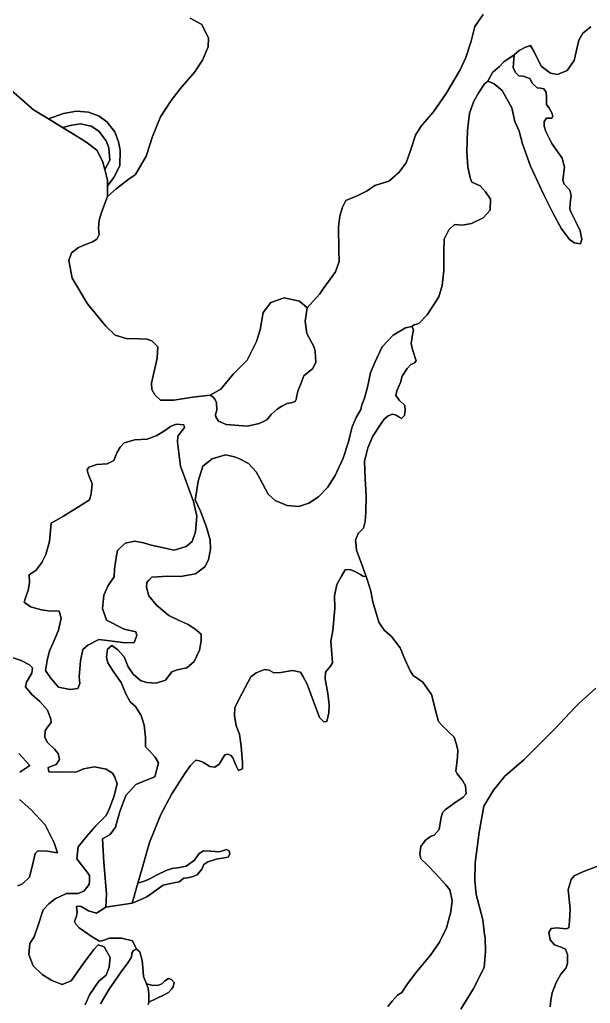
# Model space of a CAD drawing. Header units: inches. Extents: x 288635 to 1232953, y 676945 to 1655780.
# Drawn here: x 366618 to 383136, y 1068405 to 1096884 of the extents above; entities that cross this region are included whole.
import ezdxf

# ---------------------------------------------------------------- set-up
doc = ezdxf.new("R2010")
doc.units = ezdxf.units.IN
doc.header["$MEASUREMENT"] = 0

msp = doc.modelspace()

# ---------------------------------------------------------------- linework, layer by layer
at = {"color": 1}
for points in [[(366062.049, 1095116.9021), (367018.7843, 1094270.2337), (367451.2083, 1094010.1036), (367858.0572, 1093765.3586), (368102.5198, 1093618.2991), (368534.3207, 1093347.3652), (368847.588, 1093101.8314), (369016.9216, 1092788.5641), (369079.7082, 1092548.4976), (369160.8552, 1092238.2297), (369160.8552, 1092074.7557), (369160.8552, 1091764.0954), (369000.6797, 1091329.9092), (368916.0129, 1091084.3754), (368899.0795, 1090847.3082), (368916.0129, 1090669.5079), (368848.2794, 1090525.5743), (368729.7458, 1090449.3741), (368551.9455, 1090381.6406), (368323.345, 1090288.5071), (368120.1446, 1090136.1068), (368043.9445, 1089907.5064), (368137.078, 1089399.5054), (368585.8122, 1088654.4372), (369110.7466, 1088010.9692), (369381.6805, 1087748.502), (369703.4144, 1087655.3685), (370084.4152, 1087646.9018), (370304.549, 1087629.9685), (370440.0159, 1087587.6351), (370617.8163, 1087409.8347), (370600.8829, 1087079.634), (370482.3493, 1086571.633), (370431.5492, 1086359.9659), (370440.0159, 1086173.6989), (370533.1494, 1086021.2986), (370694.0164, 1085868.8983), (371083.4839, 1085868.8983), (371625.3516, 1085953.5651), (372133.3526, 1086012.8319), (372209.0825, 1085960.5415), (372264.6451, 1085897.0413), (372317.5619, 1085793.8536), (372328.1453, 1085576.8949), (372285.8119, 1085455.1863), (372291.1035, 1085383.7487), (372370.4787, 1085262.0401), (372595.375, 1085166.7899), (373209.2095, 1085113.8731), (373547.8769, 1085190.6024), (373679.9492, 1085254.2517), (373767.4815, 1085296.436), (373899.7734, 1085457.8321), (374074.3988, 1085605.9991), (374206.6907, 1085690.6659), (374365.441, 1085775.3328), (374518.8996, 1085801.7912), (374590.3373, 1085830.8954), (374616.7957, 1085886.458), (374637.9624, 1086000.2291), (374678.5003, 1086157.859), (374758.7185, 1086345.0347), (374845.0786, 1086568.5552), (375099.0791, 1086786.9956), (375190.5193, 1086964.796), (375170.1993, 1087274.6766), (375139.7192, 1087401.6769), (374931.4388, 1087802.9977), (374880.6387, 1088158.5984), (374940.1288, 1088543.484), (375304.1962, 1088949.8848), (375405.6597, 1089090.8064), (375761.3971, 1089584.886), (375870.4057, 1089879.1033), (375854.5306, 1090207.1873), (375849.239, 1090884.522), (375886.2807, 1091191.4392), (375965.6559, 1091456.0231), (376055.6144, 1091651.8152), (376404.8651, 1091794.6905), (376674.7406, 1091932.2741), (376896.9911, 1092085.7327), (377304.4502, 1092212.733), (377361.4679, 1092261.4572), (377595.4925, 1092461.4418), (377807.1595, 1092736.609), (377923.5764, 1093069.9847), (378077.0351, 1093540.9439), (378225.202, 1093794.9445), (378595.6195, 1094218.2786), (378966.0369, 1094747.4464), (379368.2043, 1095430.0727), (379532.2463, 1095784.6151), (379690.9966, 1096266.1577), (379796.8302, 1096684.2002), (380029.664, 1097033.4509)], [(380029.664, 1097033.4509), (379796.8302, 1096684.2002), (379690.9966, 1096266.1577), (379532.2463, 1095784.6151), (379368.2043, 1095430.0727), (378966.0369, 1094747.4464), (378595.6195, 1094218.2786), (378225.202, 1093794.9445), (378077.0351, 1093540.9439), (377923.5764, 1093069.9847), (377807.1595, 1092736.609), (377595.4925, 1092461.4418), (377361.4679, 1092261.4572), (377304.4502, 1092212.733), (376896.9911, 1092085.7327), (376674.7406, 1091932.2741), (376404.8651, 1091794.6905), (376055.6144, 1091651.8152), (375965.6559, 1091456.0231), (375886.2807, 1091191.4392), (375849.239, 1090884.522), (375854.5306, 1090207.1873), (375870.4057, 1089879.1033), (375761.3971, 1089584.886), (375405.6597, 1089090.8064), (375304.1962, 1088949.8848), (374940.1288, 1088543.484), (374713.518, 1088732.9697), (374273.2505, 1088834.5699), (373883.783, 1088699.103), (373663.6493, 1088411.2358), (373581.1555, 1087909.369), (373471.0886, 1087562.235), (373335.6217, 1087299.7678), (373200.1548, 1087028.8339), (372802.2206, 1086622.4331), (372438.1532, 1086190.6323), (372133.3526, 1086012.8319), (371625.3516, 1085953.5651), (371083.4839, 1085868.8983), (370694.0164, 1085868.8983), (370533.1494, 1086021.2986), (370440.0159, 1086173.6989), (370431.5492, 1086359.9659), (370482.3493, 1086571.633), (370600.8829, 1087079.634), (370617.8163, 1087409.8347), (370440.0159, 1087587.6351), (370304.549, 1087629.9685), (370084.4152, 1087646.9018), (369703.4144, 1087655.3685), (369381.6805, 1087748.502), (369110.7466, 1088010.9692), (368585.8122, 1088654.4372), (368137.078, 1089399.5054), (368043.9445, 1089907.5064), (368120.1446, 1090136.1068), (368323.345, 1090288.5071), (368551.9455, 1090381.6406), (368729.7458, 1090449.3741), (368848.2794, 1090525.5743), (368916.0129, 1090669.5079), (368899.0795, 1090847.3082), (368916.0129, 1091084.3754), (369000.6797, 1091329.9092), (369160.8552, 1091764.0954), (369406.3891, 1091984.2292), (369787.3898, 1092280.5631), (369962.18, 1092391.7932), (369975.4017, 1092402.1501), (370278.4575, 1092932.4977), (370464.7245, 1093499.7655), (370693.325, 1094075.5), (371006.5923, 1094541.1676), (371260.5928, 1094879.835), (371683.927, 1095370.9026), (371912.5274, 1095709.5699), (372073.3944, 1096099.0374), (372081.8611, 1096344.5712), (371887.1274, 1096742.5053), (371548.46, 1096928.7724)], [(371548.46, 1096928.7724), (371887.1274, 1096742.5053), (372081.8611, 1096344.5712), (372073.3944, 1096099.0374), (371912.5274, 1095709.5699), (371683.927, 1095370.9026), (371260.5928, 1094879.835), (371006.5923, 1094541.1676), (370693.325, 1094075.5), (370464.7245, 1093499.7655), (370278.4575, 1092932.4977), (369975.4017, 1092402.1501), (369962.18, 1092391.7932), (369787.3898, 1092280.5631), (369406.3891, 1091984.2292), (369160.8552, 1091764.0954), (369160.8552, 1092074.7557), (369348.158, 1092318.5962), (369515.7983, 1092648.7969), (369531.0384, 1093105.9978), (369475.1583, 1093349.8383), (369368.478, 1093634.3188), (369144.9576, 1093928.9594), (368916.3571, 1094086.4398), (368606.4765, 1094208.36), (368261.0358, 1094233.76), (367885.1151, 1094167.7199), (367451.2083, 1094010.1036), (367018.7843, 1094270.2337), (366062.049, 1095116.9021)], [(383146.8139, 1096678.2641), (382923.2934, 1096490.3038), (382806.4532, 1096287.1033), (382669.2929, 1095697.8222), (382466.0925, 1095408.2616), (382181.6119, 1095301.5814), (381978.4115, 1095337.1414), (381714.251, 1095535.2618), (381505.9706, 1095951.8227), (381399.2904, 1096139.7831), (381257.0501, 1096083.9029), (381079.2497, 1095987.3827), (380931.9294, 1095865.4625), (380636.2262, 1095668.1105), (380502.876, 1095528.4103), (380306.0256, 1095350.6099), (380164.8479, 1095108.541), (380073.4077, 1095027.2608), (379905.7674, 1094778.3403), (379765.2204, 1094526.0332), (379638.2202, 1094175.5125), (379577.2601, 1093672.5915), (379556.94, 1093057.9102), (379592.5001, 1092626.1094), (379658.5402, 1092306.0687), (379709.3403, 1092184.1485), (379943.0208, 1092072.3883), (380105.5811, 1091899.6679), (380247.8214, 1091686.3075), (380232.5814, 1091371.3468), (380034.461, 1091142.7464), (379699.1803, 1090985.2661), (379440.0998, 1090939.546), (379201.3393, 1090954.786), (379038.779, 1090802.3857), (378901.6187, 1090533.1452), (378896.5387, 1090177.5445), (378895.4982, 1090063.0926), (378891.4587, 1089618.7433), (378850.8186, 1089192.0225), (378754.2984, 1088861.8218), (378408.8577, 1088338.5808), (378175.1773, 1088089.6603), (378032.937, 1088049.0202), (377971.9768, 1087998.2201), (377784.7749, 1087965.201), (377430.2325, 1087748.2422), (377107.4402, 1087414.8665), (376901.0648, 1086959.7823), (376768.7729, 1086658.1567), (376684.106, 1086240.1142), (376599.4392, 1085927.9052), (376525.3557, 1085737.4048), (376493.6057, 1085599.8212), (376361.3137, 1085361.6958), (376244.8968, 1085091.8202), (376177.8329, 1084829.9518), (376133.7716, 1084657.9027), (375985.6046, 1084192.2351), (375752.7708, 1083684.2341), (375530.5204, 1083340.275), (375271.2282, 1083065.1078), (374985.4776, 1082890.4825), (374694.4354, 1082789.9406), (374361.0597, 1082816.399), (374011.809, 1082959.2743), (373810.7253, 1083144.483), (373572.5998, 1083599.5672), (373466.7663, 1083790.0676), (373244.5158, 1084033.4848), (372985.2236, 1084171.0684), (372837.0567, 1084229.2768), (372577.7645, 1084287.4853), (372186.1804, 1084171.0684), (371921.5965, 1083959.4013), (371784.0129, 1083525.4837), (371725.8045, 1083149.7747), (371699.3461, 1082985.7327), (371847.513, 1082652.357), (372011.555, 1082223.7311), (372127.9719, 1081821.5637), (372138.5553, 1081551.6881), (372080.3468, 1081250.0625), (371974.5133, 1081038.3954), (371704.6377, 1080837.3117), (371276.0119, 1080763.2282), (370895.0111, 1080768.5199), (370609.2606, 1080757.9365), (370445.2186, 1080747.3532), (370355.26, 1080657.3947), (370302.3433, 1080593.8946), (370286.4682, 1080456.3109), (370355.26, 1080207.6021), (370582.8022, 1079937.7266), (370932.0529, 1079636.101), (371238.9701, 1079487.934), (371492.9707, 1079371.5171), (371699.3461, 1079233.9335), (371866.676, 1079089.1955), (371871.756, 1078896.1552), (371820.9559, 1078631.9946), (371668.5556, 1078306.874), (371460.2751, 1078118.9136), (371175.7946, 1078057.9535), (371023.3943, 1078002.0734), (370835.4339, 1077758.2329), (370566.1934, 1077676.9527), (370302.0328, 1077692.1927), (370119.1525, 1077753.1529), (369905.792, 1077930.9532), (369758.4717, 1078144.3137), (369646.7115, 1078438.9542), (369463.8312, 1078642.1546), (369286.0308, 1078764.0749), (369159.0305, 1078662.4747), (369133.6305, 1078423.7142), (369174.2706, 1078261.1539), (369301.2708, 1078047.7935), (369413.031, 1077900.4732), (369555.2713, 1077692.1927), (369692.4316, 1077361.9921), (369814.3519, 1077138.4716), (369971.8322, 1077001.3114), (370134.3925, 1076742.2308), (370225.8327, 1076462.8303), (370256.3127, 1076112.3096), (370256.3127, 1075827.829), (370368.073, 1075726.2288), (370540.7933, 1075528.1084), (370638.5835, 1075367.2414), (370532.75, 1074965.074), (370215.2493, 1074838.0737), (369982.4155, 1074742.8235), (369686.0816, 1074425.3229), (369516.7479, 1073959.6553), (369389.7477, 1073504.571), (369241.5807, 1073292.904), (369019.3303, 1073165.9037), (369051.0803, 1072477.9857), (369135.7472, 1071578.4005), (369114.5805, 1071186.8164), (368844.6515, 1071018.936), (368609.7011, 1071079.2611), (368400.1506, 1071206.2613), (368282.6754, 1071218.9614), (368263.6254, 1071190.3863), (368282.6754, 1071041.161), (368266.8004, 1070933.2108), (368209.6503, 1070771.2855), (368244.5753, 1070701.4353), (368339.8255, 1070593.4851), (368717.6513, 1070329.9596), (368927.2017, 1070209.3094), (369028.8019, 1070222.0094), (369222.4773, 1070288.6845), (369562.203, 1070295.0345), (369882.8786, 1070212.4844), (369998.0211, 1069970.055), (369916.7409, 1069939.5749), (369865.9408, 1069858.2948), (369850.7008, 1069741.4545), (369728.7805, 1069553.4942), (369571.3002, 1069350.2937), (369363.0198, 1069035.3331), (369205.5395, 1068811.8127), (368961.699, 1068390.1718)], [(377273.4225, 1068309.9528), (377395.3428, 1068472.5131), (377557.9031, 1068645.2335), (377675.497, 1068715.8033), (377842.3837, 1068965.2741), (378116.7042, 1069325.9548), (378512.945, 1069798.3958), (378772.0255, 1070174.3165), (378970.1459, 1070590.8774), (379097.1462, 1071053.1583), (379137.7863, 1071383.359), (379066.6661, 1071688.1596), (378954.9059, 1071835.4799), (378670.4253, 1072145.3605), (378411.3448, 1072414.601), (378233.5445, 1072587.3214), (378197.9844, 1072734.6417), (378228.4644, 1072948.0021), (378365.6247, 1073130.8825), (378512.945, 1073237.5627), (378614.5452, 1073273.1227), (378761.8655, 1073440.7631), (378817.7456, 1073796.3638), (378858.3857, 1073918.284), (378934.5859, 1074004.6442), (379188.5864, 1074192.6046), (379452.7469, 1074375.4849), (379539.1071, 1074466.9251), (379525.5604, 1074703.1456), (379439.2002, 1074860.6259), (379276.6399, 1075048.5863), (379246.1598, 1075124.7864), (379291.8799, 1075531.1873), (379296.9599, 1075744.5477), (379251.2398, 1075932.5081), (379195.3597, 1076110.3084), (379017.5594, 1076272.8687), (378839.759, 1076460.8291), (378743.2388, 1076567.5093), (378667.0387, 1076841.8299), (378600.9985, 1077126.3104), (378535.858, 1077350.5188), (378286.9375, 1077706.1195), (378012.6169, 1077899.1599), (377921.1767, 1078031.2402), (377763.6964, 1078366.5208), (377631.6162, 1078696.7215), (377382.6957, 1079021.8422), (377169.3352, 1079209.8025), (377016.9349, 1079438.403), (376844.2146, 1080032.7642), (376783.2545, 1080337.5648), (376686.7343, 1080647.4454), (376646.261, 1080761.4098), (376493.6939, 1081191.0065), (376366.6936, 1081526.2872), (376356.5336, 1081653.2874), (376336.2136, 1081810.7677), (376412.4137, 1082003.8081), (376569.894, 1082166.3684), (376615.6141, 1082359.4088), (376635.9342, 1082628.6494), (376646.0942, 1083101.0903), (376620.6941, 1083593.8513), (376600.3741, 1084101.8523), (376691.8143, 1084493.0131), (376839.1346, 1084828.2938), (377077.8951, 1085194.0545), (377164.2552, 1085321.0547), (377281.0955, 1085412.4949), (377413.1757, 1085463.295), (377514.7759, 1085437.895), (377601.1361, 1085371.8549), (377672.2562, 1085341.3748), (377753.5364, 1085427.735), (377773.8564, 1085575.0553), (377763.6964, 1085712.2155), (377606.2161, 1085869.6958), (377509.6959, 1086006.8561), (377535.096, 1086138.9364), (377641.7762, 1086377.6969), (377692.5763, 1086565.6572), (377829.7366, 1086784.0977), (377936.4168, 1086900.9379), (378032.937, 1086941.578), (378093.8971, 1087007.6181), (377992.2969, 1087332.7388), (377951.6568, 1087510.5391), (377977.0569, 1087703.5795), (378017.6969, 1087911.8599), (377971.9768, 1087998.2201), (378032.937, 1088049.0202), (378175.1773, 1088089.6603), (378408.8577, 1088338.5808), (378754.2984, 1088861.8218), (378850.8186, 1089192.0225), (378891.4587, 1089618.7433), (378895.4982, 1090063.0926), (378896.5387, 1090177.5445), (378901.6187, 1090533.1452), (379038.779, 1090802.3857), (379201.3393, 1090954.786), (379440.0998, 1090939.546), (379699.1803, 1090985.2661), (380034.461, 1091142.7464), (380232.5814, 1091371.3468), (380247.8214, 1091686.3075), (380105.5811, 1091899.6679), (379943.0208, 1092072.3883), (379709.3403, 1092184.1485), (379658.5402, 1092306.0687), (379592.5001, 1092626.1094), (379556.94, 1093057.9102), (379577.2601, 1093672.5915), (379638.2202, 1094175.5125), (379765.2204, 1094526.0332), (379905.7674, 1094778.3403), (380073.4077, 1095027.2608), (380164.8479, 1095108.541), (380352.8083, 1095022.1808), (380581.4087, 1094834.2204), (380865.8893, 1094336.3794), (380947.1695, 1093940.1387), (381079.2497, 1093660.7381), (381175.7699, 1093289.8974), (381399.2904, 1092639.6561), (381785.3711, 1091811.6144), (382059.6917, 1091273.1333), (382303.5322, 1090831.1724), (382542.2927, 1090511.1318), (382679.4529, 1090419.6916), (382847.0933, 1090394.2916), (382887.7333, 1090521.2918), (382842.0133, 1090770.2123), (382704.853, 1091054.6929), (382582.9327, 1091298.5334), (382542.2927, 1091395.0536), (382552.4527, 1091567.7739), (382577.8527, 1091796.3744), (382547.3727, 1091943.6947), (382374.6523, 1092121.495), (382339.0922, 1092233.2552), (382389.8923, 1092614.256), (382323.8522, 1092878.4165), (382024.1316, 1093294.9774), (381846.3313, 1093650.5781), (381800.6112, 1093797.8984), (381800.6112, 1093940.1387), (381866.6513, 1094031.5788), (382019.0516, 1094036.6588), (382049.5317, 1094092.539), (382024.1316, 1094189.0592), (381947.9315, 1094321.1394), (381871.7313, 1094427.8196), (381871.7313, 1094636.1), (381856.4913, 1094783.4203), (381790.4511, 1094885.0205), (381688.8509, 1094905.3406), (381597.4108, 1094910.4206), (381460.2505, 1095037.4208), (381384.0503, 1095179.6611), (381191.01, 1095250.7813), (381069.0897, 1095255.8613), (380977.6495, 1095342.2215), (380906.5294, 1095489.5418), (380931.9294, 1095865.4625), (381079.2497, 1095987.3827), (381257.0501, 1096083.9029), (381399.2904, 1096139.7831), (381505.9706, 1095951.8227), (381714.251, 1095535.2618), (381978.4115, 1095337.1414), (382181.6119, 1095301.5814), (382466.0925, 1095408.2616), (382669.2929, 1095697.8222), (382806.4532, 1096287.1033), (382923.2934, 1096490.3038), (383146.8139, 1096678.2641)], [(370336.2151, 1068374.9684), (370353.6218, 1068435.8919), (370574.1921, 1068546.4612), (370823.1126, 1068658.2214), (370929.7928, 1068714.1015), (371016.153, 1068810.6217), (371061.8731, 1068886.8218), (371087.2731, 1069008.7421), (371016.153, 1069095.1023), (370924.7128, 1069125.5823), (370818.0326, 1069054.4622), (370736.7524, 1068968.102), (370635.1522, 1068932.5419), (370472.5919, 1068922.3819), (370286.5062, 1068969.0998), (370201.2215, 1069177.5734), (370191.0615, 1069324.8937), (370160.5814, 1069644.9343), (370094.5413, 1069898.9348), (369998.0211, 1069970.055), (369882.8786, 1070212.4844), (369562.203, 1070295.0345), (369222.4773, 1070288.6845), (369028.8019, 1070222.0094), (368927.2017, 1070209.3094), (368717.6513, 1070329.9596), (368339.8255, 1070593.4851), (368244.5753, 1070701.4353), (368209.6503, 1070771.2855), (368266.8004, 1070933.2108), (368282.6754, 1071041.161), (368263.6254, 1071190.3863), (368282.6754, 1071218.9614), (368400.1506, 1071206.2613), (368609.7011, 1071079.2611), (368844.6515, 1071018.936), (369114.5805, 1071186.8164), (369876.582, 1071303.2333), (370036.3372, 1071373.055), (370298.8044, 1071487.3552), (370768.7054, 1071826.0226), (370942.2724, 1071868.356), (371128.5394, 1071902.2227), (371234.373, 1071919.1561), (371374.0732, 1072029.223), (371475.6735, 1072041.923), (371615.3737, 1072071.5564), (371759.3074, 1072126.5899), (371886.3076, 1072291.6902), (371949.8077, 1072427.1571), (372059.8746, 1072503.3573), (372305.4084, 1072583.7908), (372648.3091, 1072634.5909), (372703.3426, 1072719.2577), (372686.4092, 1072825.0912), (372600.4724, 1072862.133), (372397.272, 1072794.3995), (372151.7381, 1072807.0995), (371940.071, 1072824.0329), (371813.0708, 1072739.3661), (371681.8372, 1072553.099), (371440.5367, 1072375.2987), (371245.803, 1072341.4319), (371029.9026, 1072307.5652), (370860.5689, 1072248.2984), (370598.1017, 1072129.7649), (370344.1012, 1071985.8312), (370223.8931, 1071946.4869), (370041.0901, 1071886.6552), (370153.2979, 1072284.596), (370373.153, 1073064.3035), (370708.4336, 1073877.1051), (371023.3943, 1074471.4663), (371394.235, 1075060.7475), (371566.9554, 1075294.428), (371719.3557, 1075446.8283), (371820.9559, 1075421.4282), (371937.7961, 1075380.7881), (372125.7565, 1075258.8679), (372262.9167, 1075238.5478), (372391.3569, 1075332.909), (372557.5573, 1075599.2286), (372633.7575, 1075614.4686), (372740.4377, 1075583.9885), (372796.3178, 1075497.6284), (372872.518, 1075299.508), (372953.7981, 1075142.0276), (373070.6384, 1075192.8277), (373070.6384, 1075370.6281), (373024.9183, 1075853.2291), (372979.1982, 1076193.5898), (372887.758, 1076437.4302), (372831.8779, 1076742.2308), (372843.8316, 1076970.6105), (373052.0679, 1077368.3369), (373309.3988, 1077859.8331), (373466.8792, 1077976.6733), (373700.5596, 1078073.1935), (373842.7999, 1078052.8735), (373974.8802, 1077976.6733), (374178.0806, 1077981.7533), (374345.7209, 1078017.3134), (374518.4413, 1078037.6334), (374741.9617, 1077996.9934), (374818.1619, 1077880.1531), (374935.0021, 1077641.3926), (375112.8024, 1077168.9517), (375300.7628, 1076681.2707), (375417.6031, 1076554.2705), (375509.0432, 1076569.5105), (375564.9234, 1076818.431), (375580.1634, 1077047.0315), (375534.4433, 1077372.1521), (375458.2431, 1077798.873), (375466.275, 1077990.1985), (375615.1872, 1078170.3064), (375668.104, 1078260.2649), (375646.9373, 1078651.849), (375620.4789, 1078895.2662), (375678.6874, 1079202.1834), (375736.8958, 1079842.4764), (375726.3125, 1080207.6021), (375795.1043, 1080530.3944), (375932.6879, 1080768.5199), (376038.5214, 1080953.7286), (376186.6884, 1080969.6036), (376318.9803, 1080911.3952), (376483.0223, 1080816.145), (376551.8141, 1080768.5199), (376646.261, 1080761.4098), (376686.7343, 1080647.4454), (376783.2545, 1080337.5648), (376844.2146, 1080032.7642), (377016.9349, 1079438.403), (377169.3352, 1079209.8025), (377382.6957, 1079021.8422), (377631.6162, 1078696.7215), (377763.6964, 1078366.5208), (377921.1767, 1078031.2402), (378012.6169, 1077899.1599), (378286.9375, 1077706.1195), (378535.858, 1077350.5188), (378600.9985, 1077126.3104), (378667.0387, 1076841.8299), (378743.2388, 1076567.5093), (378743.2388, 1076567.5093), (378839.759, 1076460.8291), (379017.5594, 1076272.8687), (379195.3597, 1076110.3084), (379251.2398, 1075932.5081), (379296.9599, 1075744.5477), (379291.8799, 1075531.1873), (379246.1598, 1075124.7864), (379276.6399, 1075048.5863), (379439.2002, 1074860.6259), (379525.5604, 1074703.1456), (379539.1071, 1074466.9251), (379452.7469, 1074375.4849), (379188.5864, 1074192.6046), (378934.5859, 1074004.6442), (378858.3857, 1073918.284), (378817.7456, 1073796.3638), (378761.8655, 1073440.7631), (378614.5452, 1073273.1227), (378512.945, 1073237.5627), (378365.6247, 1073130.8825), (378228.4644, 1072948.0021), (378197.9844, 1072734.6417), (378233.5445, 1072587.3214), (378411.3448, 1072414.601), (378670.4253, 1072145.3605), (378954.9059, 1071835.4799), (379066.6661, 1071688.1596), (379137.7863, 1071383.359), (379097.1462, 1071053.1583), (378970.1459, 1070590.8774), (378772.0255, 1070174.3165), (378512.945, 1069798.3958), (378116.7042, 1069325.9548), (377842.3837, 1068965.2741), (377675.497, 1068715.8033), (377557.9031, 1068645.2335), (377395.3428, 1068472.5131), (377273.4225, 1068309.9528)], [(366425.2806, 1078413.0341), (366658.961, 1078331.754), (366897.7215, 1078204.7537), (366989.1617, 1078123.4736), (366973.9217, 1077965.9932), (366811.3613, 1077706.9127), (366785.9613, 1077564.6724), (366968.8417, 1077346.232), (367197.4421, 1077143.0316), (367426.0426, 1076889.0311), (367522.5628, 1076635.0306), (367532.7228, 1076538.5104), (367426.0426, 1076401.3501), (367360.0024, 1076294.6699), (367349.8424, 1076101.6295), (367420.9626, 1075959.3892), (367629.243, 1075761.2688), (367735.9232, 1075639.3486), (367766.4033, 1075466.6282), (367669.8831, 1075324.388), (367441.2826, 1075232.9478), (367461.6026, 1075111.0275), (367842.6034, 1075100.8675), (368269.3243, 1075111.0275), (368467.4447, 1075197.3877), (368782.4053, 1075248.1878), (369117.686, 1075187.2277), (369305.6463, 1075065.3074), (369371.6865, 1074953.5472), (369437.7266, 1074760.5068), (369346.2864, 1074384.5861), (369210.8195, 1074028.9854), (369126.1526, 1073842.7183), (368817.1187, 1073533.6844), (368563.1182, 1073241.5838), (368309.1177, 1072941.0165), (368275.2509, 1072584.5691), (368567.3515, 1072203.5684), (368635.085, 1072106.2015), (368635.085, 1071949.5679), (368626.6183, 1071843.7343), (368474.218, 1071653.2339), (368304.8843, 1071585.5005), (367974.6837, 1071581.2671), (367648.7164, 1071428.8668), (367462.4493, 1071284.9332), (367300.2277, 1071114.9222), (367142.7473, 1070637.4012), (367036.0671, 1070327.5206), (366914.1469, 1070139.5602), (366883.6668, 1069819.5196), (367005.5871, 1069489.3189), (367264.6676, 1069240.3985), (367549.1482, 1069067.6781), (367843.7887, 1068950.8379), (368107.9493, 1069057.5181), (368458.47, 1069550.2791), (368768.3506, 1069966.8399), (368890.2708, 1070098.9202), (369062.9912, 1070037.96), (369240.7915, 1069733.1594), (369205.2315, 1069453.7589), (369118.8713, 1069220.0784), (368910.5909, 1069047.3581), (368641.3503, 1068651.1173), (368509.2701, 1068366.6367)], [(368509.2701, 1068366.6367), (368641.3503, 1068651.1173), (368910.5909, 1069047.3581), (369118.8713, 1069220.0784), (369205.2315, 1069453.7589), (369240.7915, 1069733.1594), (369062.9912, 1070037.96), (368890.2708, 1070098.9202), (368768.3506, 1069966.8399), (368458.47, 1069550.2791), (368107.9493, 1069057.5181), (367843.7887, 1068950.8379), (367549.1482, 1069067.6781), (367264.6676, 1069240.3985), (367005.5871, 1069489.3189), (366883.6668, 1069819.5196), (366914.1469, 1070139.5602), (367036.0671, 1070327.5206), (367142.7473, 1070637.4012), (367300.2277, 1071114.9222), (367462.4493, 1071284.9332), (367648.7164, 1071428.8668), (367974.6837, 1071581.2671), (368304.8843, 1071585.5005), (368474.218, 1071653.2339), (368626.6183, 1071843.7343), (368635.085, 1071949.5679), (368635.085, 1072106.2015), (368567.3515, 1072203.5684), (368275.2509, 1072584.5691), (368309.1177, 1072941.0165), (368563.1182, 1073241.5838), (368817.1187, 1073533.6844), (369126.1526, 1073842.7183), (369210.8195, 1074028.9854), (369346.2864, 1074384.5861), (369437.7266, 1074760.5068), (369371.6865, 1074953.5472), (369305.6463, 1075065.3074), (369117.686, 1075187.2277), (368782.4053, 1075248.1878), (368467.4447, 1075197.3877), (368269.3243, 1075111.0275), (367842.6034, 1075100.8675), (367461.6026, 1075111.0275), (367441.2826, 1075232.9478), (367669.8831, 1075324.388), (367766.4033, 1075466.6282), (367735.9232, 1075639.3486), (367629.243, 1075761.2688), (367420.9626, 1075959.3892), (367349.8424, 1076101.6295), (367360.0024, 1076294.6699), (367426.0426, 1076401.3501), (367532.7228, 1076538.5104), (367522.5628, 1076635.0306), (367426.0426, 1076889.0311), (367197.4421, 1077143.0316), (366968.8417, 1077346.232), (366785.9613, 1077564.6724), (366811.3613, 1077706.9127), (366973.9217, 1077965.9932), (366989.1617, 1078123.4736), (366897.7215, 1078204.7537), (366658.961, 1078331.754), (366425.2806, 1078413.0341)], [(379391.5283, 1068233.2526), (379742.049, 1068817.4538), (380067.1696, 1069442.295), (380102.7297, 1069904.576), (380087.4897, 1070305.8968), (380075.6338, 1070398.9202), (380021.4495, 1070824.0578), (379865.7139, 1071414.2136), (379828.4091, 1071555.5793), (379792.8491, 1071956.9001), (379803.0091, 1072469.9811), (379914.7693, 1073364.0629), (380057.0096, 1074115.9044), (380336.4102, 1074578.1853), (380661.5308, 1074984.5861), (381215.2519, 1075457.0271), (381647.0528, 1075893.9079), (382104.2537, 1076351.1088), (382696.6868, 1076978.1365), (382800.2151, 1077087.7103), (383292.9761, 1077534.7512)], [(383292.9761, 1077534.7512), (382800.2151, 1077087.7103), (382696.6868, 1076978.1365), (382104.2537, 1076351.1088), (381647.0528, 1075893.9079), (381215.2519, 1075457.0271), (380661.5308, 1074984.5861), (380336.4102, 1074578.1853), (380057.0096, 1074115.9044), (379914.7693, 1073364.0629), (379803.0091, 1072469.9811), (379792.8491, 1071956.9001), (379828.4091, 1071555.5793), (379865.7139, 1071414.2136), (380021.4495, 1070824.0578), (380075.6338, 1070398.9202), (380087.4897, 1070305.8968), (380102.7297, 1069904.576), (380067.1696, 1069442.295), (379742.049, 1068817.4538), (379391.5283, 1068233.2526)], [(366617.7963, 1075099.4615), (366912.4369, 1075287.4219), (366597.4763, 1075643.0226)], [(366597.4763, 1075643.0226), (366912.4369, 1075287.4219), (366617.7963, 1075099.4615)], [(366566.9962, 1071807.6149), (366699.0765, 1071868.5751), (366902.2769, 1072061.6154), (367014.0371, 1072528.9764), (367069.9172, 1072747.4168), (367146.1174, 1072823.617), (367420.4379, 1072808.3769), (367709.9985, 1072762.6568), (367617.8405, 1073054.3927), (367359.4778, 1073570.3785), (366937.837, 1074017.4193), (366612.7163, 1074306.9799)], [(366612.7163, 1074306.9799), (366937.837, 1074017.4193), (367359.4778, 1073570.3785), (367617.8405, 1073054.3927), (367617.8405, 1073054.3927), (367709.9985, 1072762.6568), (367420.4379, 1072808.3769), (367146.1174, 1072823.617), (367069.9172, 1072747.4168), (367014.0371, 1072528.9764), (366902.2769, 1072061.6154), (366699.0765, 1071868.5751), (366566.9962, 1071807.6149)], [(383602.8567, 1072475.0611), (382942.4554, 1072226.1406), (382668.1348, 1072094.0603), (382581.7747, 1071992.4601), (382490.3345, 1071692.7395), (382551.2946, 1071139.0184), (382528.4345, 1070785.9577), (382511.5012, 1070586.9907), (382435.301, 1070565.8239), (382168.6005, 1070591.224), (381999.2668, 1070570.0573), (381935.7667, 1070451.5237), (381969.6334, 1070248.3233), (382096.6337, 1070100.1563), (382287.1341, 1070032.4229), (382414.1343, 1069977.3894), (382473.4011, 1069820.7558), (382473.4011, 1069566.7553), (382435.301, 1069435.5217), (382282.9007, 1069245.0213), (382143.2004, 1069012.1875), (382033.1336, 1068711.6202), (381990.8001, 1068499.9531), (381973.8668, 1068300.9861)], [(381973.8668, 1068300.9861), (381990.8001, 1068499.9531), (382033.1336, 1068711.6202), (382143.2004, 1069012.1875), (382282.9007, 1069245.0213), (382435.301, 1069435.5217), (382473.4011, 1069566.7553), (382473.4011, 1069820.7558), (382414.1343, 1069977.3894), (382287.1341, 1070032.4229), (382096.6337, 1070100.1563), (381969.6334, 1070248.3233), (381935.7667, 1070451.5237), (381999.2668, 1070570.0573), (382168.6005, 1070591.224), (382435.301, 1070565.8239), (382511.5012, 1070586.9907), (382528.4345, 1070785.9577), (382551.2946, 1071139.0184), (382490.3345, 1071692.7395), (382581.7747, 1071992.4601), (382668.1348, 1072094.0603), (382942.4554, 1072226.1406), (383602.8567, 1072475.0611)], [(368961.699, 1068390.1718), (369205.5395, 1068811.8127), (369363.0198, 1069035.3331), (369571.3002, 1069350.2937), (369728.7805, 1069553.4942), (369850.7008, 1069741.4545), (369865.9408, 1069858.2948), (369916.7409, 1069939.5749), (369998.0211, 1069970.055), (370094.5413, 1069898.9348), (370160.5814, 1069644.9343), (370191.0615, 1069324.8937), (370201.2215, 1069177.5734), (370286.5062, 1068969.0998), (370338.3818, 1068842.2927), (370358.7018, 1068669.5724), (370353.6218, 1068435.8919), (370336.2151, 1068374.9684)]]:
    msp.add_lwpolyline(points, dxfattribs=at)
for points in [[(382887.7333, 1090521.2918), (382847.0933, 1090394.2916), (382679.4529, 1090419.6916), (382542.2927, 1090511.1318), (382303.5322, 1090831.1724), (382059.6917, 1091273.1333), (381785.3711, 1091811.6144), (381399.2904, 1092639.6561), (381175.7699, 1093289.8974), (381079.2497, 1093660.7381), (380947.1695, 1093940.1387), (380865.8893, 1094336.3794), (380581.4087, 1094834.2204), (380352.8083, 1095022.1808), (380164.8479, 1095108.541), (380306.0256, 1095350.6099), (380502.876, 1095528.4103), (380636.2262, 1095668.1105), (380931.9294, 1095865.4625), (380906.5294, 1095489.5418), (380977.6495, 1095342.2215), (381069.0897, 1095255.8613), (381191.01, 1095250.7813), (381384.0503, 1095179.6611), (381460.2505, 1095037.4208), (381597.4108, 1094910.4206), (381688.8509, 1094905.3406), (381790.4511, 1094885.0205), (381856.4913, 1094783.4203), (381871.7313, 1094636.1), (381871.7313, 1094427.8196), (381947.9315, 1094321.1394), (382024.1316, 1094189.0592), (382049.5317, 1094092.539), (382019.0516, 1094036.6588), (381866.6513, 1094031.5788), (381800.6112, 1093940.1387), (381800.6112, 1093797.8984), (381846.3313, 1093650.5781), (382024.1316, 1093294.9774), (382323.8522, 1092878.4165), (382389.8923, 1092614.256), (382339.0922, 1092233.2552), (382374.6523, 1092121.495), (382547.3727, 1091943.6947), (382577.8527, 1091796.3744), (382552.4527, 1091567.7739), (382542.2927, 1091395.0536), (382582.9327, 1091298.5334), (382704.853, 1091054.6929), (382842.0133, 1090770.2123), (382887.7333, 1090521.2918)], [(369144.9576, 1093928.9594), (369368.478, 1093634.3188), (369475.1583, 1093349.8383), (369531.0384, 1093105.9978), (369515.7983, 1092648.7969), (369348.158, 1092318.5962), (369160.8552, 1092074.7557), (369160.8552, 1092238.2297), (369079.7082, 1092548.4976), (369226.2378, 1092816.4372), (369200.8377, 1093177.1179), (369119.5575, 1093380.3183), (368911.2771, 1093659.7189), (368687.7567, 1093801.9592), (368382.9561, 1093867.9993), (368123.8756, 1093832.4392), (367858.0572, 1093765.3586), (367451.2083, 1094010.1036), (367885.1151, 1094167.7199), (368261.0358, 1094233.76), (368606.4765, 1094208.36), (368916.3571, 1094086.4398), (369144.9576, 1093928.9594)], [(369226.2378, 1092816.4372), (369079.7082, 1092548.4976), (369016.9216, 1092788.5641), (368847.588, 1093101.8314), (368534.3207, 1093347.3652), (368102.5198, 1093618.2991), (367858.0572, 1093765.3586), (368123.8756, 1093832.4392), (368382.9561, 1093867.9993), (368687.7567, 1093801.9592), (368911.2771, 1093659.7189), (369119.5575, 1093380.3183), (369200.8377, 1093177.1179), (369226.2378, 1092816.4372)], [(373547.8769, 1085190.6024), (373209.2095, 1085113.8731), (372595.375, 1085166.7899), (372370.4787, 1085262.0401), (372291.1035, 1085383.7487), (372285.8119, 1085455.1863), (372328.1453, 1085576.8949), (372317.5619, 1085793.8536), (372264.6451, 1085897.0413), (372209.0825, 1085960.5415), (372133.3526, 1086012.8319), (372438.1532, 1086190.6323), (372802.2206, 1086622.4331), (373200.1548, 1087028.8339), (373335.6217, 1087299.7678), (373471.0886, 1087562.235), (373581.1555, 1087909.369), (373663.6493, 1088411.2358), (373883.783, 1088699.103), (374273.2505, 1088834.5699), (374713.518, 1088732.9697), (374940.1288, 1088543.484), (374880.6387, 1088158.5984), (374931.4388, 1087802.9977), (375139.7192, 1087401.6769), (375170.1993, 1087274.6766), (375190.5193, 1086964.796), (375099.0791, 1086786.9956), (374845.0786, 1086568.5552), (374758.7185, 1086345.0347), (374678.5003, 1086157.859), (374637.9624, 1086000.2291), (374616.7957, 1085886.458), (374590.3373, 1085830.8954), (374518.8996, 1085801.7912), (374365.441, 1085775.3328), (374206.6907, 1085690.6659), (374074.3988, 1085605.9991), (373899.7734, 1085457.8321), (373767.4815, 1085296.436), (373679.9492, 1085254.2517), (373547.8769, 1085190.6024)], [(377773.8564, 1085575.0553), (377753.5364, 1085427.735), (377672.2562, 1085341.3748), (377601.1361, 1085371.8549), (377514.7759, 1085437.895), (377413.1757, 1085463.295), (377281.0955, 1085412.4949), (377164.2552, 1085321.0547), (377077.8951, 1085194.0545), (376839.1346, 1084828.2938), (376691.8143, 1084493.0131), (376600.3741, 1084101.8523), (376620.6941, 1083593.8513), (376646.0942, 1083101.0903), (376635.9342, 1082628.6494), (376615.6141, 1082359.4088), (376569.894, 1082166.3684), (376412.4137, 1082003.8081), (376336.2136, 1081810.7677), (376356.5336, 1081653.2874), (376366.6936, 1081526.2872), (376493.6939, 1081191.0065), (376646.261, 1080761.4098), (376551.8141, 1080768.5199), (376483.0223, 1080816.145), (376318.9803, 1080911.3952), (376186.6884, 1080969.6036), (376038.5214, 1080953.7286), (375932.6879, 1080768.5199), (375795.1043, 1080530.3944), (375726.3125, 1080207.6021), (375736.8958, 1079842.4764), (375678.6874, 1079202.1834), (375620.4789, 1078895.2662), (375646.9373, 1078651.849), (375668.104, 1078260.2649), (375615.1872, 1078170.3064), (375466.275, 1077990.1985), (375458.2431, 1077798.873), (375534.4433, 1077372.1521), (375580.1634, 1077047.0315), (375564.9234, 1076818.431), (375509.0432, 1076569.5105), (375417.6031, 1076554.2705), (375300.7628, 1076681.2707), (375112.8024, 1077168.9517), (374935.0021, 1077641.3926), (374818.1619, 1077880.1531), (374741.9617, 1077996.9934), (374518.4413, 1078037.6334), (374345.7209, 1078017.3134), (374178.0806, 1077981.7533), (373974.8802, 1077976.6733), (373842.7999, 1078052.8735), (373700.5596, 1078073.1935), (373466.8792, 1077976.6733), (373309.3988, 1077859.8331), (373052.0679, 1077368.3369), (372843.8316, 1076970.6105), (372831.8779, 1076742.2308), (372887.758, 1076437.4302), (372979.1982, 1076193.5898), (373024.9183, 1075853.2291), (373070.6384, 1075370.6281), (373070.6384, 1075192.8277), (372953.7981, 1075142.0276), (372872.518, 1075299.508), (372796.3178, 1075497.6284), (372740.4377, 1075583.9885), (372633.7575, 1075614.4686), (372557.5573, 1075599.2286), (372391.3569, 1075332.909), (372262.9167, 1075238.5478), (372125.7565, 1075258.8679), (371937.7961, 1075380.7881), (371820.9559, 1075421.4282), (371719.3557, 1075446.8283), (371566.9554, 1075294.428), (371394.235, 1075060.7475), (371023.3943, 1074471.4663), (370708.4336, 1073877.1051), (370373.153, 1073064.3035), (370153.2979, 1072284.596), (370041.0901, 1071886.6552), (369876.582, 1071303.2333), (369114.5805, 1071186.8164), (369135.7472, 1071578.4005), (369051.0803, 1072477.9857), (369019.3303, 1073165.9037), (369241.5807, 1073292.904), (369389.7477, 1073504.571), (369516.7479, 1073959.6553), (369686.0816, 1074425.3229), (369982.4155, 1074742.8235), (370215.2493, 1074838.0737), (370532.75, 1074965.074), (370638.5835, 1075367.2414), (370540.7933, 1075528.1084), (370368.073, 1075726.2288), (370256.3127, 1075827.829), (370256.3127, 1076112.3096), (370225.8327, 1076462.8303), (370134.3925, 1076742.2308), (369971.8322, 1077001.3114), (369814.3519, 1077138.4716), (369692.4316, 1077361.9921), (369555.2713, 1077692.1927), (369413.031, 1077900.4732), (369301.2708, 1078047.7935), (369174.2706, 1078261.1539), (369133.6305, 1078423.7142), (369159.0305, 1078662.4747), (369286.0308, 1078764.0749), (369463.8312, 1078642.1546), (369646.7115, 1078438.9542), (369758.4717, 1078144.3137), (369905.792, 1077930.9532), (370119.1525, 1077753.1529), (370302.0328, 1077692.1927), (370566.1934, 1077676.9527), (370835.4339, 1077758.2329), (371023.3943, 1078002.0734), (371175.7946, 1078057.9535), (371460.2751, 1078118.9136), (371668.5556, 1078306.874), (371820.9559, 1078631.9946), (371871.756, 1078896.1552), (371866.676, 1079089.1955), (371699.3461, 1079233.9335), (371492.9707, 1079371.5171), (371238.9701, 1079487.934), (370932.0529, 1079636.101), (370582.8022, 1079937.7266), (370355.26, 1080207.6021), (370286.4682, 1080456.3109), (370302.3433, 1080593.8946), (370355.26, 1080657.3947), (370445.2186, 1080747.3532), (370609.2606, 1080757.9365), (370895.0111, 1080768.5199), (371276.0119, 1080763.2282), (371704.6377, 1080837.3117), (371974.5133, 1081038.3954), (372080.3468, 1081250.0625), (372138.5553, 1081551.6881), (372127.9719, 1081821.5637), (372011.555, 1082223.7311), (371847.513, 1082652.357), (371699.3461, 1082985.7327), (371725.8045, 1083149.7747), (371784.0129, 1083525.4837), (371921.5965, 1083959.4013), (372186.1804, 1084171.0684), (372577.7645, 1084287.4853), (372837.0567, 1084229.2768), (372985.2236, 1084171.0684), (373244.5158, 1084033.4848), (373466.7663, 1083790.0676), (373572.5998, 1083599.5672), (373810.7253, 1083144.483), (374011.809, 1082959.2743), (374361.0597, 1082816.399), (374694.4354, 1082789.9406), (374985.4776, 1082890.4825), (375271.2282, 1083065.1078), (375530.5204, 1083340.275), (375752.7708, 1083684.2341), (375985.6046, 1084192.2351), (376133.7716, 1084657.9027), (376177.8329, 1084829.9518), (376244.8968, 1085091.8202), (376361.3137, 1085361.6958), (376493.6057, 1085599.8212), (376525.3557, 1085737.4048), (376599.4392, 1085927.9052), (376684.106, 1086240.1142), (376768.7729, 1086658.1567), (376901.0648, 1086959.7823), (377107.4402, 1087414.8665), (377430.2325, 1087748.2422), (377784.7749, 1087965.201), (377971.9768, 1087998.2201), (378017.6969, 1087911.8599), (377977.0569, 1087703.5795), (377951.6568, 1087510.5391), (377992.2969, 1087332.7388), (378093.8971, 1087007.6181), (378032.937, 1086941.578), (377936.4168, 1086900.9379), (377829.7366, 1086784.0977), (377692.5763, 1086565.6572), (377641.7762, 1086377.6969), (377535.096, 1086138.9364), (377509.6959, 1086006.8561), (377606.2161, 1085869.6958), (377763.6964, 1085712.2155), (377773.8564, 1085575.0553)], [(371707.0846, 1082058.5205), (371615.6444, 1081774.0399), (371437.844, 1081631.7997), (371087.3233, 1081525.1194), (370691.0825, 1081611.4796), (370426.922, 1081667.3597), (370198.3216, 1081738.4799), (369954.4811, 1081789.28), (369670.0005, 1081728.3199), (369446.4801, 1081520.0394), (369421.08, 1081367.6391), (369360.1199, 1080986.6384), (369349.9599, 1080758.0379), (369177.2395, 1080504.0374), (369055.3193, 1080219.5568), (369019.7592, 1079833.4761), (369131.5194, 1079503.2754), (369639.5204, 1079239.1149), (369979.8811, 1079157.8347), (370005.2812, 1079051.1545), (369934.161, 1078853.0341), (369675.0805, 1078837.7941), (369151.8395, 1078913.9942), (368913.079, 1078939.3943), (368593.0383, 1078776.8339), (368445.7181, 1078644.7537), (368374.5979, 1078319.633), (368344.1178, 1077857.3521), (368359.3579, 1077669.3917), (368298.3978, 1077522.0714), (368074.8773, 1077491.5914), (367744.6766, 1077562.7115), (367505.9162, 1077826.872), (367368.7559, 1078045.3125), (367409.396, 1078334.8731), (367480.5161, 1078609.1936), (367586.3206, 1078840.9684), (367739.5966, 1079213.7148), (367820.8768, 1079554.0755), (367759.9167, 1079762.3559), (367444.9561, 1079767.4359), (367250.9381, 1079798.3024), (366931.875, 1079889.3562), (366748.9947, 1080016.3564), (366789.6347, 1080143.3567), (366865.8349, 1080366.8771), (366906.475, 1080580.2376), (366891.2349, 1080808.838), (367099.5154, 1080951.0783), (367256.9957, 1081164.4387), (367373.8359, 1081403.1992), (367485.5961, 1081774.0399), (367526.2362, 1082307.441), (367886.9169, 1082510.6414), (368399.998, 1082825.602), (368643.8384, 1082983.0824), (368684.4785, 1083155.8027), (368720.0386, 1083445.3633), (368598.1184, 1083740.0039), (368567.6383, 1083851.7641), (368618.4384, 1083933.0443), (368852.1189, 1084009.2444), (369151.8395, 1084024.4844), (369339.7998, 1084121.0046), (369431.24, 1084344.5251), (369522.6802, 1084512.1654), (369644.6004, 1084629.0057), (369949.4011, 1084720.4458), (370310.0818, 1084740.7659), (370589.4823, 1084847.4461), (370807.9228, 1084984.6064), (370985.7231, 1085101.4466), (371148.2835, 1085172.5667), (371371.8039, 1085152.2467), (371392.1239, 1085076.0465), (371194.0035, 1084822.046), (371183.8435, 1084654.4057), (371270.2037, 1083958.4443), (371651.2045, 1082932.2823), (371742.6446, 1082505.5614), (371707.0846, 1082058.5205)], [(367744.6766, 1077562.7115), (368074.8773, 1077491.5914), (368298.3978, 1077522.0714), (368359.3579, 1077669.3917), (368344.1178, 1077857.3521), (368374.5979, 1078319.633), (368445.7181, 1078644.7537), (368593.0383, 1078776.8339), (368913.079, 1078939.3943), (369151.8395, 1078913.9942), (369675.0805, 1078837.7941), (369934.161, 1078853.0341), (370005.2812, 1079051.1545), (369979.8811, 1079157.8347), (369639.5204, 1079239.1149), (369131.5194, 1079503.2754), (369019.7592, 1079833.4761), (369055.3193, 1080219.5568), (369177.2395, 1080504.0374), (369349.9599, 1080758.0379), (369360.1199, 1080986.6384), (369421.08, 1081367.6391), (369446.4801, 1081520.0394), (369670.0005, 1081728.3199), (369954.4811, 1081789.28), (370198.3216, 1081738.4799), (370426.922, 1081667.3597), (370691.0825, 1081611.4796), (371087.3233, 1081525.1194), (371437.844, 1081631.7997), (371615.6444, 1081774.0399), (371707.0846, 1082058.5205), (371742.6446, 1082505.5614), (371651.2045, 1082932.2823), (371270.2037, 1083958.4443), (371183.8435, 1084654.4057), (371194.0035, 1084822.046), (371392.1239, 1085076.0465), (371371.8039, 1085152.2467), (371148.2835, 1085172.5667), (370985.7231, 1085101.4466), (370807.9228, 1084984.6064), (370589.4823, 1084847.4461), (370310.0818, 1084740.7659), (369949.4011, 1084720.4458), (369644.6004, 1084629.0057), (369522.6802, 1084512.1654), (369431.24, 1084344.5251), (369339.7998, 1084121.0046), (369151.8395, 1084024.4844), (368852.1189, 1084009.2444), (368618.4384, 1083933.0443), (368567.6383, 1083851.7641), (368598.1184, 1083740.0039), (368720.0386, 1083445.3633), (368684.4785, 1083155.8027), (368643.8384, 1082983.0824), (368399.998, 1082825.602), (367886.9169, 1082510.6414), (367526.2362, 1082307.441), (367485.5961, 1081774.0399), (367373.8359, 1081403.1992), (367256.9957, 1081164.4387), (367099.5154, 1080951.0783), (366891.2349, 1080808.838), (366906.475, 1080580.2376), (366865.8349, 1080366.8771), (366789.6347, 1080143.3567), (366748.9947, 1080016.3564), (366931.875, 1079889.3562), (367250.9381, 1079798.3024), (367444.9561, 1079767.4359), (367759.9167, 1079762.3559), (367820.8768, 1079554.0755), (367739.5966, 1079213.7148), (367586.3206, 1078840.9684), (367480.5161, 1078609.1936), (367409.396, 1078334.8731), (367368.7559, 1078045.3125), (367505.9162, 1077826.872), (367744.6766, 1077562.7115)], [(372686.4092, 1072825.0912), (372703.3426, 1072719.2577), (372648.3091, 1072634.5909), (372305.4084, 1072583.7908), (372059.8746, 1072503.3573), (371949.8077, 1072427.1571), (371886.3076, 1072291.6902), (371759.3074, 1072126.5899), (371615.3737, 1072071.5564), (371475.6735, 1072041.923), (371374.0732, 1072029.223), (371234.373, 1071919.1561), (371128.5394, 1071902.2227), (370942.2724, 1071868.356), (370768.7054, 1071826.0226), (370298.8044, 1071487.3552), (370036.3372, 1071373.055), (369876.582, 1071303.2333), (370041.0901, 1071886.6552), (370223.8931, 1071946.4869), (370344.1012, 1071985.8312), (370598.1017, 1072129.7649), (370860.5689, 1072248.2984), (371029.9026, 1072307.5652), (371245.803, 1072341.4319), (371440.5367, 1072375.2987), (371681.8372, 1072553.099), (371813.0708, 1072739.3661), (371940.071, 1072824.0329), (372151.7381, 1072807.0995), (372397.272, 1072794.3995), (372600.4724, 1072862.133), (372686.4092, 1072825.0912)], [(371087.2731, 1069008.7421), (371061.8731, 1068886.8218), (371016.153, 1068810.6217), (370929.7928, 1068714.1015), (370823.1126, 1068658.2214), (370574.1921, 1068546.4612), (370353.6218, 1068435.8919), (370358.7018, 1068669.5724), (370338.3818, 1068842.2927), (370286.5062, 1068969.0998), (370472.5919, 1068922.3819), (370635.1522, 1068932.5419), (370736.7524, 1068968.102), (370818.0326, 1069054.4622), (370924.7128, 1069125.5823), (371016.153, 1069095.1023), (371087.2731, 1069008.7421)]]:
    msp.add_lwpolyline(points, close=True, dxfattribs=at)

doc.saveas('drawing.dxf')
